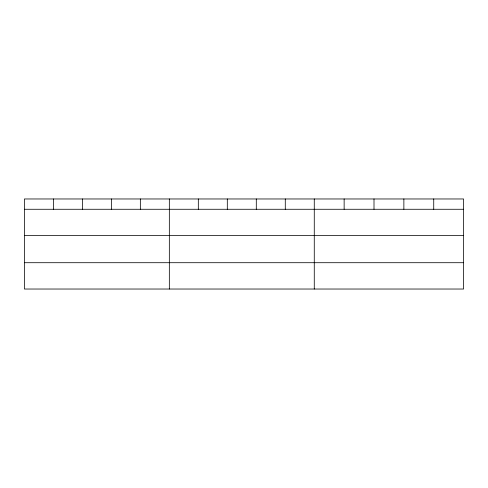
<?xml version="1.0" encoding="UTF-8"?>
<svg xmlns="http://www.w3.org/2000/svg" width="488" height="488" viewBox="0 0 488 488"><rect width="100%" height="100%" fill="white"/><g stroke="black" fill="none" stroke-linecap="round" stroke-linejoin="round"><path stroke-width="0.73" d="M463.6 235.594L463.6 198.97L24.4 198.97L24.4 289.03L463.6 289.03L463.6 235.594L24.4 235.594M24.4 209.273L463.6 209.273M24.4 262.709L463.6 262.709M433.734 198.97L433.734 209.273M403.869 198.97L403.869 209.273M374.003 198.97L374.003 209.273M344.138 198.97L344.138 209.273M314.272 198.97L314.272 289.03M285.285 198.97L285.285 209.273M256.298 198.97L256.298 209.273M227.31 198.97L227.31 209.273M198.323 198.97L198.323 209.273M169.336 198.97L169.336 289.03M140.349 198.97L140.349 209.273M111.362 198.97L111.362 209.273M82.374 198.97L82.374 209.273M53.387 198.97L53.387 209.273"/></g></svg>
